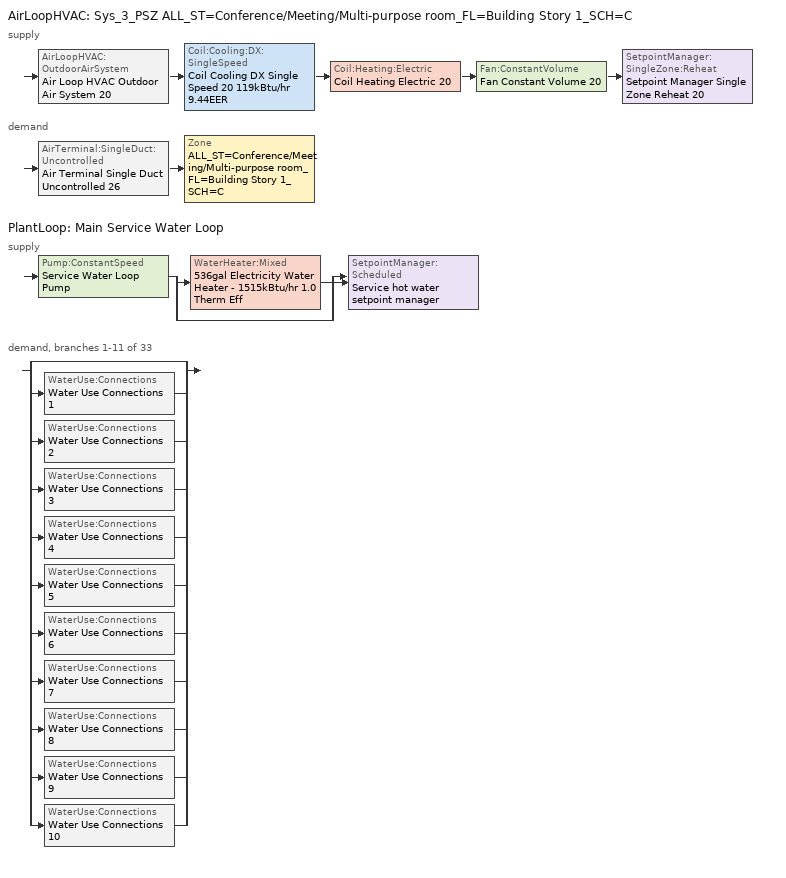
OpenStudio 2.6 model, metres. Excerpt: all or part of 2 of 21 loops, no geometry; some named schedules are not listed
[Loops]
AirLoopHVAC 'Sys_3_PSZ ALL_ST=Conference/Meeting/Multi-purpose room_FL=Building Story 1_SCH=C'
 supply: AirLoopHVAC:OutdoorAirSystem 'Air Loop HVAC Outdoor Air System 20' > Coil:Cooling:DX:SingleSpeed 'Coil Cooling DX Single Speed 20 119kBtu/hr 9.44EER' > Coil:Heating:Electric 'Coil Heating Electric 20' > Fan:ConstantVolume 'Fan Constant Volume 20' > SetpointManager:SingleZone:Reheat 'Setpoint Manager Single Zone Reheat 20'
 demand: AirTerminal:SingleDuct:Uncontrolled 'Air Terminal Single Duct Uncontrolled 26' > Zone 'ALL_ST=Conference/Meeting/Multi-purpose room_FL=Building Story 1_SCH=C'
PlantLoop 'Main Service Water Loop'
 supply: Pump:ConstantSpeed 'Service Water Loop Pump' > split
  | WaterHeater:Mixed '536gal Electricity Water Heater - 1515kBtu/hr 1.0 Therm Eff'
  | bypass
  join > SetpointManager:Scheduled 'Service hot water setpoint manager'
 demand, branches 1-11 of 33: split
  | bypass
  | WaterUse:Connections 'Water Use Connections 1'
  | WaterUse:Connections 'Water Use Connections 2'
  | WaterUse:Connections 'Water Use Connections 3'
  | WaterUse:Connections 'Water Use Connections 4'
  | WaterUse:Connections 'Water Use Connections 5'
  | WaterUse:Connections 'Water Use Connections 6'
  | WaterUse:Connections 'Water Use Connections 7'
  | WaterUse:Connections 'Water Use Connections 8'
  | WaterUse:Connections 'Water Use Connections 9'
  | WaterUse:Connections 'Water Use Connections 10'
[Sizing:Zone]
ALL_ST=Conference/Meeting/Multi-purpose room_FL=Building Story 1_SCH=C: Zone Cooling Design Supply Air Temperature Input Method=SupplyAirTemperature; Zone Cooling Design Supply Air Temperature {C}=13; Zone Cooling Design Supply Air Temperature Difference {deltaC}=11.11; Zone Heating Design Supply Air Temperature Input Method=SupplyAirTemperature; Zone Heating Design Supply Air Temperature {C}=43; Zone Heating Design Supply Air Temperature Difference {deltaC}=11.11; Zone Cooling Design Supply Air Humidity Ratio {kg-H2O/kg-air}=0.0085; Zone Heating Design Supply Air Humidity Ratio {kg-H2O/kg-air}=0.008; Zone Heating Sizing Factor=1.3; Zone Cooling Sizing Factor=1.1; Cooling Design Air Flow Method=DesignDay; Heating Design Air Flow Method=DesignDay; Account for Dedicated Outdoor Air System=No; Dedicated Outdoor Air System Control Strategy=NeutralSupplyAir; Dedicated Outdoor Air Low Setpoint Temperature for Design {C}=autosize; Dedicated Outdoor Air High Setpoint Temperature for Design {C}=autosize
[Zone equipment]
ALL_ST=Conference/Meeting/Multi-purpose room_FL=Building Story 1_SCH=C: Air Terminal Single Duct Uncontrolled 26, Zone HVAC Baseboard Convective Electric 26
[AirLoopHVAC]
Sys_3_PSZ ALL_ST=Conference/Meeting/Multi-purpose room_FL=Building Story 1_SCH=C: Availability Schedule=Sys_3_PSZ ALL_ST=Conference/Meeting/Multi-purpose room_FL=Building Story 1_SCH=C Occ Sch; Design Supply Air Flow Rate {m3/s}=AutoSize
[Sizing:System]
Sys_3_PSZ ALL_ST=Conference/Meeting/Multi-purpose room_FL=Building Story 1_SCH=C: Type of Load to Size On=Sensible; Design Outdoor Air Flow Rate {m3/s}=Autosize; Minimum System Air Flow Ratio=1; Preheat Design Temperature {C}=7; Preheat Design Humidity Ratio {kg-H2O/kg-Air}=0.008; Precool Design Temperature {C}=13; Precool Design Humidity Ratio {kg-H2O/kg-Air}=0.008; Central Cooling Design Supply Air Temperature {C}=13; Central Heating Design Supply Air Temperature {C}=43; Sizing Option=NonCoincident; 100% Outdoor Air in Cooling=No; 100% Outdoor Air in Heating=No; Central Cooling Design Supply Air Humidity Ratio {kg-H2O/kg-Air}=0.0085; Central Heating Design Supply Air Humidity Ratio {kg-H2O/kg-Air}=0.008; Cooling Design Air Flow Method=DesignDay; Cooling Design Air Flow Rate {m3/s}=0; Heating Design Air Flow Method=DesignDay; Heating Design Air Flow Rate {m3/s}=0; System Outdoor Air Method=ZoneSum; Zone Maximum Outdoor Air Fraction=1; Cooling Supply Air Flow Rate Per Floor Area {m3/s-m2}=0.00996765; Cooling Fraction of Autosized Cooling Supply Air Flow Rate=1; Cooling Supply Air Flow Rate Per Unit Cooling Capacity {m3/s-W}=3.94755e-05; Heating Supply Air Flow Rate Per Floor Area {m3/s-m2}=0.00996765; Heating Fraction of Autosized Heating Supply Air Flow Rate=1; Heating Fraction of Autosized Cooling Supply Air Flow Rate=1; Heating Supply Air Flow Rate Per Unit Heating Capacity {m3/s-W}=3.15882e-05; Cooling Design Capacity Method=CoolingDesignCapacity; Cooling Design Capacity {W}=autosize; Cooling Design Capacity Per Floor Area {W/m2}=234.7; Fraction of Autosized Cooling Design Capacity=1; Heating Design Capacity Method=HeatingDesignCapacity; Heating Design Capacity {W}=autosize; Heating Design Capacity Per Floor Area {W/m2}=157; Fraction of Autosized Heating Design Capacity=1; Central Cooling Capacity Control Method=OnOff
[Fan:ConstantVolume]
Fan Constant Volume 20: Availability Schedule=Always On Discrete; Fan Efficiency=0.39975; Pressure Rise {Pa}=640; Maximum Flow Rate {m3/s}=AutoSize; Motor Efficiency=0.615
[Coil:Heating:Electric]
Coil Heating Electric 20: Availability Schedule=Always On Discrete
[Coil:Cooling:DX:SingleSpeed]
Coil Cooling DX Single Speed 20 119kBtu/hr 9.44EER: Availability Schedule=Always On Discrete; Rated Total Cooling Capacity {W}=autosize; Rated Sensible Heat Ratio=autosize; Rated COP {W/W}=3.27848; Rated Air Flow Rate {m3/s}=autosize; Rated Evaporator Fan Power Per Volume Flow Rate {W/(m3/s)}=773.3; Total Cooling Capacity Function of Temperature Curve=DXCOOL-NECB2011-REF-CAPFT; Total Cooling Capacity Function of Flow Fraction Curve=DXCOOL-NECB2011-REF-CAPFFLOW; Energy Input Ratio Function of Temperature Curve=DXCOOL-NECB2011-REF-COOLEIRFT; Energy Input Ratio Function of Flow Fraction Curve=DXCOOL-NECB2011-REF-COOLEIRFFLOW; Part Load Fraction Correlation Curve=DXCOOL-NECB2011-REF-COOLPLFFPLR; Condenser Type=AirCooled; Evaporative Condenser Effectiveness=0; Evaporative Condenser Air Flow Rate {m3/s}=Autosize; Evaporative Condenser Pump Rated Power Consumption {W}=Autosize; Crankcase Heater Capacity {W}=0; Maximum Outdoor Dry-Bulb Temperature for Crankcase Heater Operation {C}=0; Basin Heater Capacity {W/K}=0; Basin Heater Setpoint Temperature {C}=10
[Controller:OutdoorAir]
Controller Outdoor Air 20: Minimum Outdoor Air Flow Rate {m3/s}=autosize; Maximum Outdoor Air Flow Rate {m3/s}=Autosize; Economizer Control Type=DifferentialEnthalpy; Economizer Control Action Type=ModulateFlow; Lockout Type=NoLockout; Minimum Limit Type=FixedMinimum; Minimum Outdoor Air Schedule=Sys_3_PSZ ALL_ST=Conference/Meeting/Multi-purpose room_FL=Building Story 1_SCH=C Occ Sch; Controller Mechanical Ventilation=Controller Mechanical Ventilation 20; High Humidity Control=No; Heat Recovery Bypass Control Type=BypassWhenOAFlowGreaterThanMinimum
[Controller:MechanicalVentilation]
Controller Mechanical Ventilation 20: Availability Schedule=Always On Discrete; System Outdoor Air Method=ZoneSum
[AirLoopHVAC:OutdoorAirSystem]
Air Loop HVAC Outdoor Air System 20: Controller=Controller Outdoor Air 20
[SetpointManager:SingleZone:Reheat]
Setpoint Manager Single Zone Reheat 20: Minimum Supply Air Temperature {C}=13; Maximum Supply Air Temperature {C}=43; Control Zone=ALL_ST=Conference/Meeting/Multi-purpose room_FL=Building Story 1_SCH=C
[AirTerminal:SingleDuct:Uncontrolled]
Air Terminal Single Duct Uncontrolled 26: Availability Schedule=Always On Discrete; Maximum Air Flow Rate {m3/s}=AutoSize
[ZoneHVAC:Baseboard:Convective:Electric]
Zone HVAC Baseboard Convective Electric 26: Availability Schedule=Always On Discrete; Nominal Capacity {W}=autosize; Efficiency=1
[PlantLoop]
Main Service Water Loop: Glycol Concentration=0; Maximum Loop Temperature {C}=60; Minimum Loop Temperature {C}=10; Plant Loop Volume {m3}=Autocalculate; Load Distribution Scheme=Optimal
[Sizing:Plant]
Main Service Water Loop: Loop Type=Heating; Design Loop Exit Temperature {C}=60; Loop Design Temperature Difference {deltaC}=5; Sizing Option=NonCoincident; Zone Timesteps in Averaging Window=1; Coincident Sizing Factor Mode=None
[SetpointManager:Scheduled]
Service hot water setpoint manager: Control Variable=Temperature; Schedule=Service Water Loop Temp - 140F
[Pump:ConstantSpeed]
Service Water Loop Pump: Rated Flow Rate {m3/s}=autosize; Rated Pump Head {Pa}=1.07052e+06; Rated Power Consumption {W}=autosize; Motor Efficiency=0.865; Fraction of Motor Inefficiencies to Fluid Stream=0; Pump Control Type=Intermittent; Design Power Sizing Method=PowerPerFlowPerPressure; Design Electric Power per Unit Flow Rate {W/(m3/s)}=348701.1; Design Shaft Power per Unit Flow Rate per Unit Head {W-s/m3-Pa}=1.28205
[WaterHeater:Mixed]
536gal Electricity Water Heater - 1515kBtu/hr 1.0 Therm Eff: Tank Volume {m3}=2.02827; Setpoint Temperature Schedule=Service Water Loop Temp - 140F; Deadband Temperature Difference {deltaC}=2; Maximum Temperature Limit {C}=82.2222; Heater Control Type=Cycle; Heater Maximum Capacity {W}=443926; Heater Fuel Type=Electricity; Heater Thermal Efficiency=1; Off Cycle Parasitic Fuel Consumption Rate {W}=155.228; Off Cycle Parasitic Fuel Type=Electricity; Off Cycle Parasitic Heat Fraction to Tank=0.8; On Cycle Parasitic Fuel Consumption Rate {W}=155.228; On Cycle Parasitic Fuel Type=Electricity; On Cycle Parasitic Heat Fraction to Tank=0; Ambient Temperature Indicator=Schedule; Ambient Temperature Schedule=Water Heater Ambient Temp Schedule - 70F; Off Cycle Loss Coefficient to Ambient Temperature {W/K}=6.25624; On Cycle Loss Coefficient to Ambient Temperature {W/K}=6.25624; Use Side Effectiveness=1; Source Side Effectiveness=1; Use Side Design Flow Rate {m3/s}=autosize; Source Side Design Flow Rate {m3/s}=autosize; Indirect Water Heating Recovery Time {hr}=1.5; Source Side Flow Control Mode=IndirectHeatPrimarySetpoint
[WaterUse:Connections]
Name | Water Use Equipment Name 1
Water Use Connections 1 | Auditorium_zn_1_flr_1 Service Water Use 0.5gal/min
Water Use Connections 2 | Aux_gym_zn_1_flr_1 Service Water Use 1.89gal/min
Water Use Connections 3 | Cafeteria_zn_1_flr_1 Service Water Use 0.47gal/min
Water Use Connections 4 | Corner_class_1_pod_1_zn_1_flr_1 Service Water Use 0.07gal/min
Water Use Connections 5 | Corner_class_1_pod_1_zn_1_flr_2 Service Water Use 0.07gal/min
Water Use Connections 6 | Corner_class_1_pod_2_zn_1_flr_1 Service Water Use 0.07gal/min
Water Use Connections 7 | Corner_class_1_pod_2_zn_1_flr_2 Service Water Use 0.07gal/min
Water Use Connections 8 | Corner_class_1_pod_3_zn_1_flr_1 Service Water Use 0.07gal/min
Water Use Connections 9 | Corner_class_1_pod_3_zn_1_flr_2 Service Water Use 0.07gal/min
Water Use Connections 10 | Corner_class_2_pod_1_zn_1_flr_1 Service Water Use 0.07gal/min
[WaterUse:Equipment:Definition]
Name | Peak Flow Rate {m3/s} | Target Temperature Schedule | Sensible Fraction Schedule | Latent Fraction Schedule
Auditorium_zn_1_flr_1 Service Water Use Def 0.5gal/min | 3.1485e-05 | Schedule Ruleset 5 | Schedule Ruleset 3 | Schedule Ruleset 4
Aux_gym_zn_1_flr_1 Service Water Use Def 1.89gal/min | 0.000119312 | Schedule Ruleset 8 | Schedule Ruleset 6 | Schedule Ruleset 7
Cafeteria_zn_1_flr_1 Service Water Use Def 0.47gal/min | 2.98279e-05 | Schedule Ruleset 11 | Schedule Ruleset 9 | Schedule Ruleset 10
Corner_class_1_pod_1_zn_1_flr_1 Service Water Use Def 0.07gal/min | 4.55704e-06 | Schedule Ruleset 14 | Schedule Ruleset 12 | Schedule Ruleset 13
Corner_class_1_pod_1_zn_1_flr_2 Service Water Use Def 0.07gal/min | 4.55704e-06 | Schedule Ruleset 17 | Schedule Ruleset 15 | Schedule Ruleset 16
Corner_class_1_pod_2_zn_1_flr_1 Service Water Use Def 0.07gal/min | 4.55704e-06 | Schedule Ruleset 20 | Schedule Ruleset 18 | Schedule Ruleset 19
Corner_class_1_pod_2_zn_1_flr_2 Service Water Use Def 0.07gal/min | 4.55704e-06 | Schedule Ruleset 23 | Schedule Ruleset 21 | Schedule Ruleset 22
Corner_class_1_pod_3_zn_1_flr_1 Service Water Use Def 0.07gal/min | 4.55704e-06 | Schedule Ruleset 26 | Schedule Ruleset 24 | Schedule Ruleset 25
Corner_class_1_pod_3_zn_1_flr_2 Service Water Use Def 0.07gal/min | 4.55704e-06 | Schedule Ruleset 29 | Schedule Ruleset 27 | Schedule Ruleset 28
Corner_class_2_pod_1_zn_1_flr_1 Service Water Use Def 0.07gal/min | 4.55704e-06 | Schedule Ruleset 32 | Schedule Ruleset 30 | Schedule Ruleset 31
[WaterUse:Equipment]
Name | Water Use Equipment Definition | Space | Flow Rate Fraction Schedule
Auditorium_zn_1_flr_1 Service Water Use 0.5gal/min | Auditorium_zn_1_flr_1 Service Water Use Def 0.5gal/min | Auditorium_ZN_1_FLR_1 | NECB-C-Service Water Heating
Aux_gym_zn_1_flr_1 Service Water Use 1.89gal/min | Aux_gym_zn_1_flr_1 Service Water Use Def 1.89gal/min | Aux_Gym_ZN_1_FLR_1 | NECB-B-Service Water Heating
Cafeteria_zn_1_flr_1 Service Water Use 0.47gal/min | Cafeteria_zn_1_flr_1 Service Water Use Def 0.47gal/min | Cafeteria_ZN_1_FLR_1 | NECB-C-Service Water Heating
Corner_class_1_pod_1_zn_1_flr_1 Service Water Use 0.07gal/min | Corner_class_1_pod_1_zn_1_flr_1 Service Water Use Def 0.07gal/min | Corner_Class_1_Pod_1_ZN_1_FLR_1 | NECB-D-Service Water Heating
Corner_class_1_pod_1_zn_1_flr_2 Service Water Use 0.07gal/min | Corner_class_1_pod_1_zn_1_flr_2 Service Water Use Def 0.07gal/min | Corner_Class_1_Pod_1_ZN_1_FLR_2 | NECB-D-Service Water Heating
Corner_class_1_pod_2_zn_1_flr_1 Service Water Use 0.07gal/min | Corner_class_1_pod_2_zn_1_flr_1 Service Water Use Def 0.07gal/min | Corner_Class_1_Pod_2_ZN_1_FLR_1 | NECB-D-Service Water Heating
Corner_class_1_pod_2_zn_1_flr_2 Service Water Use 0.07gal/min | Corner_class_1_pod_2_zn_1_flr_2 Service Water Use Def 0.07gal/min | Corner_Class_1_Pod_2_ZN_1_FLR_2 | NECB-D-Service Water Heating
Corner_class_1_pod_3_zn_1_flr_1 Service Water Use 0.07gal/min | Corner_class_1_pod_3_zn_1_flr_1 Service Water Use Def 0.07gal/min | Corner_Class_1_Pod_3_ZN_1_FLR_1 | NECB-D-Service Water Heating
Corner_class_1_pod_3_zn_1_flr_2 Service Water Use 0.07gal/min | Corner_class_1_pod_3_zn_1_flr_2 Service Water Use Def 0.07gal/min | Corner_Class_1_Pod_3_ZN_1_FLR_2 | NECB-D-Service Water Heating
Corner_class_2_pod_1_zn_1_flr_1 Service Water Use 0.07gal/min | Corner_class_2_pod_1_zn_1_flr_1 Service Water Use Def 0.07gal/min | Corner_Class_2_Pod_1_ZN_1_FLR_1 | NECB-D-Service Water Heating
[Schedule:Ruleset]
Service Water Loop Temp - 140F: Default Day Schedule=Service Water Loop Temp - 140F Default
Water Heater Ambient Temp Schedule - 70F: Default Day Schedule=Water Heater Ambient Temp Schedule - 70F Default
Schedule Ruleset 3: Default Day Schedule=Schedule Day 5
Schedule Ruleset 4: Default Day Schedule=Schedule Day 6
Schedule Ruleset 5: Default Day Schedule=Schedule Day 7
NECB-C-Service Water Heating: Default Day Schedule=NECB-C-Service Water Heating Default
Schedule Ruleset 6: Default Day Schedule=Schedule Day 8
Schedule Ruleset 7: Default Day Schedule=Schedule Day 9
Schedule Ruleset 8: Default Day Schedule=Schedule Day 10
NECB-B-Service Water Heating: Default Day Schedule=NECB-B-Service Water Heating Default
Schedule Ruleset 9: Default Day Schedule=Schedule Day 11
Schedule Ruleset 10: Default Day Schedule=Schedule Day 12
Schedule Ruleset 11: Default Day Schedule=Schedule Day 13
Schedule Ruleset 12: Default Day Schedule=Schedule Day 14
Schedule Ruleset 13: Default Day Schedule=Schedule Day 15
Schedule Ruleset 14: Default Day Schedule=Schedule Day 16
NECB-D-Service Water Heating: Default Day Schedule=NECB-D-Service Water Heating Default
Schedule Ruleset 15: Default Day Schedule=Schedule Day 17
Schedule Ruleset 16: Default Day Schedule=Schedule Day 18
Schedule Ruleset 17: Default Day Schedule=Schedule Day 19
Schedule Ruleset 18: Default Day Schedule=Schedule Day 20
Schedule Ruleset 19: Default Day Schedule=Schedule Day 21
Schedule Ruleset 20: Default Day Schedule=Schedule Day 22
Schedule Ruleset 21: Default Day Schedule=Schedule Day 23
Schedule Ruleset 22: Default Day Schedule=Schedule Day 24
Schedule Ruleset 23: Default Day Schedule=Schedule Day 25
Schedule Ruleset 24: Default Day Schedule=Schedule Day 26
Schedule Ruleset 25: Default Day Schedule=Schedule Day 27
Schedule Ruleset 26: Default Day Schedule=Schedule Day 28
Schedule Ruleset 27: Default Day Schedule=Schedule Day 29
Schedule Ruleset 28: Default Day Schedule=Schedule Day 30
Schedule Ruleset 29: Default Day Schedule=Schedule Day 31
Schedule Ruleset 30: Default Day Schedule=Schedule Day 32
Schedule Ruleset 31: Default Day Schedule=Schedule Day 33
Schedule Ruleset 32: Default Day Schedule=Schedule Day 34
Sys_3_PSZ ALL_ST=Conference/Meeting/Multi-purpose room_FL=Building Story 1_SCH=C Occ Sch: Default Day Schedule=Sys_3_PSZ ALL_ST=Conference/Meeting/Multi-purpose room_FL=Building Story 1_SCH=C Occ Sch Default; Summer Design Day Schedule=Sys_3_PSZ ALL_ST=Conference/Meeting/Multi-purpose room_FL=Building Story 1_SCH=C Occ Sch Summer Design Day; Winter Design Day Schedule=Sys_3_PSZ ALL_ST=Conference/Meeting/Multi-purpose room_FL=Building Story 1_SCH=C Occ Sch Winter Design Day
[Schedule:Day]
Service Water Loop Temp - 140F Default; Schedule Day 7: 24, 0, 60
Water Heater Ambient Temp Schedule - 70F Default: 24, 0, 21.1111
Schedule Day 5: 24, 0, 0.2
Schedule Day 6: 24, 0, 0.05
NECB-C-Service Water Heating Default; NECB-C-Service Water Heating Default|Wkdy Day: 8, 0, 0.05, 9, 0, 0.1, 10, 0, 0.2, 11, 0, 0.3, 12, 0, 0.4, 16, 0, 0.8, 17, 0, 0.6, 18, 0, 0.4, 19, 0, 0.3, 21, 0, 0.2, 24, 0, 0.05
NECB-C-Service Water Heating Sat Day: 8, 0, 0.05, 9, 0, 0.1, 10, 0, 0.2, 11, 0, 0.3, 12, 0, 0.5, 16, 0, 0.9, 17, 0, 0.7, 18, 0, 0.5, 19, 0, 0.3, 21, 0, 0.2, 24, 0, 0.05
NECB-B-Service Water Heating Default: 1, 0, 0.6, 2, 0, 0.5, 9, 0, 0.05, 11, 0, 0.7, 12, 0, 0.4, 13, 0, 0.5, 15, 0, 0.6, 16, 0, 0.4, 18, 0, 0.3, 19, 0, 0.4, 20, 0, 0.5, 22, 0, 0.8, 24, 0, 0.9
NECB-D-Service Water Heating Default: 8, 0, 0.05, 10, 0, 0.5, 16, 0, 0.9, 17, 0, 0.7, 18, 0, 0.3, 21, 0, 0.5, 22, 0, 0.3, 24, 0, 0.05
Sys_3_PSZ ALL_ST=Conference/Meeting/Multi-purpose room_FL=Building Story 1_SCH=C Occ Sch Default; Sys_3_PSZ ALL_ST=Conference/Meeting/Multi-purpose room_FL=Building Story 1_SCH=C Occ Sch Winter Design Day; Sys_3_PSZ ALL_ST=Conference/Meeting/Multi-purpose room_FL=Building Story 1_SCH=C Occ Sch Summer Design Day: 24, 0, 1
Sys_3_PSZ ALL_ST=Conference/Meeting/Multi-purpose room_FL=Building Story 1_SCH=C Occ Sch Monday; Sys_3_PSZ ALL_ST=Conference/Meeting/Multi-purpose room_FL=Building Story 1_SCH=C Occ Sch Tuesday; Sys_3_PSZ ALL_ST=Conference/Meeting/Multi-purpose room_FL=Building Story 1_SCH=C Occ Sch Wednesday; Sys_3_PSZ ALL_ST=Conference/Meeting/Multi-purpose room_FL=Building Story 1_SCH=C Occ Sch Thursday; Sys_3_PSZ ALL_ST=Conference/Meeting/Multi-purpose room_FL=Building Story 1_SCH=C Occ Sch Friday; Sys_3_PSZ ALL_ST=Conference/Meeting/Multi-purpose room_FL=Building Story 1_SCH=C Occ Sch Saturday: 9, 0, 0, 21, 0, 1, 24, 0, 0
Sys_3_PSZ ALL_ST=Conference/Meeting/Multi-purpose room_FL=Building Story 1_SCH=C Occ Sch Sunday: 9, 0, 0, 19, 0, 1, 24, 0, 0
[Schedule:Rule] Date Specification Type=DateRange; Start Month=1; Start Day=1; End Month=12
Name | Schedule Ruleset | Rule Order | Day Schedule | Apply Monday | Apply Tuesday | Apply Wednesday | Apply Thursday | Apply Friday | End Day | Apply Saturday | Apply Sunday
Schedule Rule 71 | NECB-C-Service Water Heating | 2 | NECB-C-Service Water Heating Default|Wkdy Day | Yes | Yes | Yes | Yes | Yes | 31
Schedule Rule 72 | NECB-C-Service Water Heating | 1 | NECB-C-Service Water Heating Sat Day |  |  |  |  |  | 31 | Yes
Schedule Rule 73 | NECB-C-Service Water Heating | 0 | NECB-C-Service Water Heating Sun|Hol Day |  |  |  |  |  | 31 |  | Yes
Schedule Rule 74 | NECB-B-Service Water Heating | 2 | NECB-B-Service Water Heating Default|Wkdy Day | Yes | Yes | Yes | Yes | Yes | 31
Schedule Rule 75 | NECB-B-Service Water Heating | 1 | NECB-B-Service Water Heating Sat Day |  |  |  |  |  | 31 | Yes
Schedule Rule 76 | NECB-B-Service Water Heating | 0 | NECB-B-Service Water Heating Sun|Hol Day |  |  |  |  |  | 31 |  | Yes
Schedule Rule 77 | NECB-D-Service Water Heating | 2 | NECB-D-Service Water Heating Default|Wkdy Day | Yes | Yes | Yes | Yes | Yes | 31
Schedule Rule 78 | NECB-D-Service Water Heating | 1 | NECB-D-Service Water Heating Sat Day |  |  |  |  |  | 31 | Yes
Schedule Rule 79 | NECB-D-Service Water Heating | 0 | NECB-D-Service Water Heating Sun|Hol Day |  |  |  |  |  | 31 |  | Yes
Sys_3_PSZ ALL_ST=Conference/Meeting/Multi-purpose room_FL=Building Story 1_SCH=C Occ Sch Monday Rule | Sys_3_PSZ ALL_ST=Conference/Meeting/Multi-purpose room_FL=Building Story 1_SCH=C Occ Sch | 6 | Sys_3_PSZ ALL_ST=Conference/Meeting/Multi-purpose room_FL=Building Story 1_SCH=C Occ Sch Monday | Yes |  |  |  |  | 25
Sys_3_PSZ ALL_ST=Conference/Meeting/Multi-purpose room_FL=Building Story 1_SCH=C Occ Sch Tuesday Rule | Sys_3_PSZ ALL_ST=Conference/Meeting/Multi-purpose room_FL=Building Story 1_SCH=C Occ Sch | 5 | Sys_3_PSZ ALL_ST=Conference/Meeting/Multi-purpose room_FL=Building Story 1_SCH=C Occ Sch Tuesday |  | Yes |  |  |  | 26
Sys_3_PSZ ALL_ST=Conference/Meeting/Multi-purpose room_FL=Building Story 1_SCH=C Occ Sch Wednesday Rule | Sys_3_PSZ ALL_ST=Conference/Meeting/Multi-purpose room_FL=Building Story 1_SCH=C Occ Sch | 4 | Sys_3_PSZ ALL_ST=Conference/Meeting/Multi-purpose room_FL=Building Story 1_SCH=C Occ Sch Wednesday |  |  | Yes |  |  | 27
Sys_3_PSZ ALL_ST=Conference/Meeting/Multi-purpose room_FL=Building Story 1_SCH=C Occ Sch Thursday Rule | Sys_3_PSZ ALL_ST=Conference/Meeting/Multi-purpose room_FL=Building Story 1_SCH=C Occ Sch | 3 | Sys_3_PSZ ALL_ST=Conference/Meeting/Multi-purpose room_FL=Building Story 1_SCH=C Occ Sch Thursday |  |  |  | Yes |  | 28
Sys_3_PSZ ALL_ST=Conference/Meeting/Multi-purpose room_FL=Building Story 1_SCH=C Occ Sch Friday Rule | Sys_3_PSZ ALL_ST=Conference/Meeting/Multi-purpose room_FL=Building Story 1_SCH=C Occ Sch | 2 | Sys_3_PSZ ALL_ST=Conference/Meeting/Multi-purpose room_FL=Building Story 1_SCH=C Occ Sch Friday |  |  |  |  | Yes | 29
Sys_3_PSZ ALL_ST=Conference/Meeting/Multi-purpose room_FL=Building Story 1_SCH=C Occ Sch Saturday Rule | Sys_3_PSZ ALL_ST=Conference/Meeting/Multi-purpose room_FL=Building Story 1_SCH=C Occ Sch | 1 | Sys_3_PSZ ALL_ST=Conference/Meeting/Multi-purpose room_FL=Building Story 1_SCH=C Occ Sch Saturday |  |  |  |  |  | 30 | Yes
Sys_3_PSZ ALL_ST=Conference/Meeting/Multi-purpose room_FL=Building Story 1_SCH=C Occ Sch Sunday Rule | Sys_3_PSZ ALL_ST=Conference/Meeting/Multi-purpose room_FL=Building Story 1_SCH=C Occ Sch | 0 | Sys_3_PSZ ALL_ST=Conference/Meeting/Multi-purpose room_FL=Building Story 1_SCH=C Occ Sch Sunday |  |  |  |  |  | 31 |  | Yes
[Schedule:Constant]
Always On Discrete: Value=1
[Curve:Biquadratic] Minimum Value of x=13; Maximum Value of x=24; Minimum Value of y=24; Maximum Value of y=46
Name | Coefficient1 Constant | Coefficient2 x | Coefficient3 x**2 | Coefficient4 y | Coefficient5 y**2 | Coefficient6 x*y
DXCOOL-NECB2011-REF-CAPFT | 0.867905 | 0.0142459 | 0.00055436 | -0.0075575 | 3.3e-05 | -0.0001918
DXCOOL-NECB2011-REF-COOLEIRFT | 0.116936 | 0.0284933 | -0.0004112 | 0.0214108 | 0.00016103 | -0.0006791
[Curve:Quadratic] Coefficient1 Constant=1; Coefficient2 x=0; Coefficient3 x**2=0; Minimum Value of x=0; Maximum Value of x=1
DXCOOL-NECB2011-REF-CAPFFLOW; DXCOOL-NECB2011-REF-COOLEIRFFLOW
[Curve:Cubic]
DXCOOL-NECB2011-REF-COOLPLFFPLR: Coefficient1 Constant=0.0277; Coefficient2 x=4.9151; Coefficient3 x**2=-8.184; Coefficient4 x**3=4.2702; Minimum Value of x=0.7; Maximum Value of x=1
